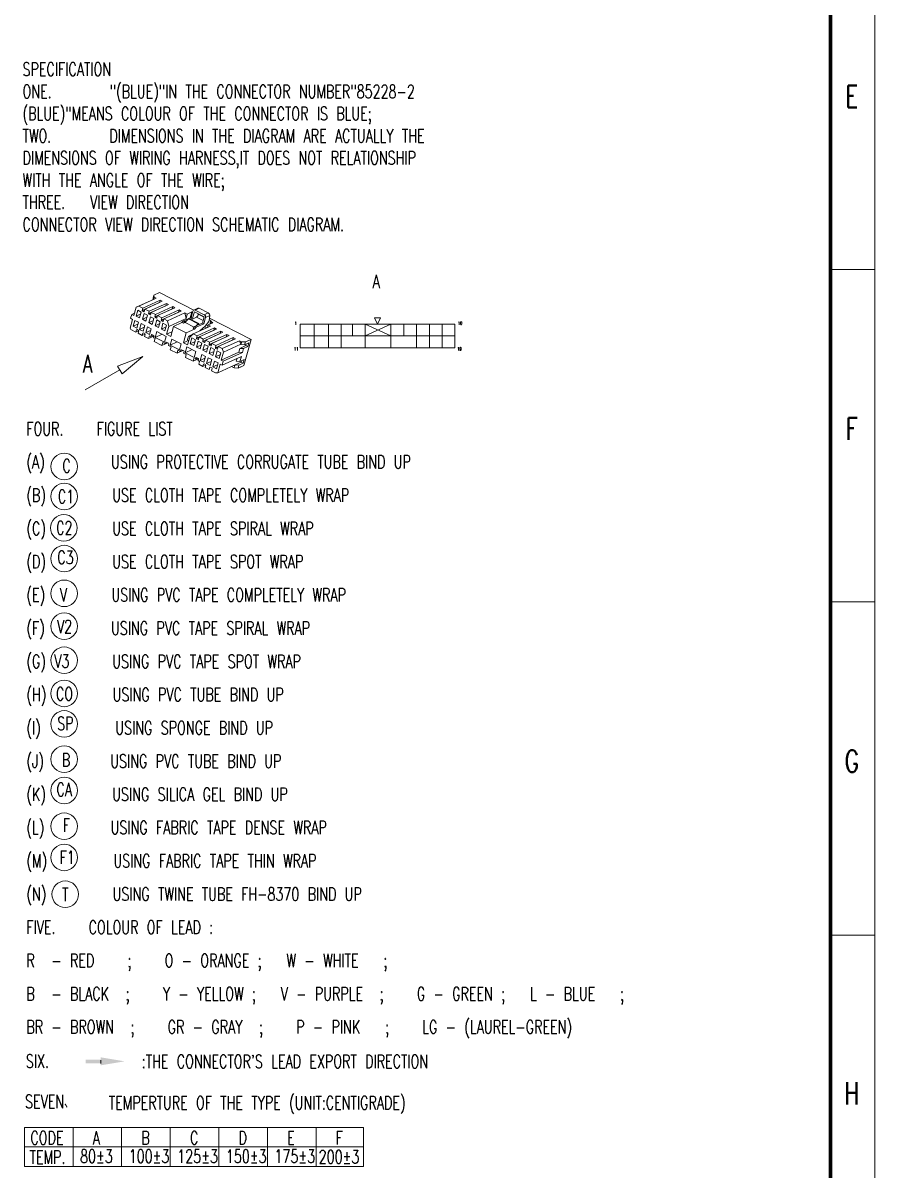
# Model space of a CAD drawing. Header units: millimetres. Extents: x 1000 to 2189, y 148 to 998.
# Drawn here: x 1996.5 to 2188.9, y 418.3 to 677.2 of the extents above; entities that cross this region are included whole.
import ezdxf

# ---------------------------------------------------------------- set-up
doc = ezdxf.new("R2010")
doc.units = ezdxf.units.MM
doc.layers.add('0Filament', color=7, linetype='Continuous', lineweight=20)
doc.layers.add('2FRAME', color=2, linetype='Continuous', lineweight=70)
doc.styles.add('HZ', font='TXT', dxfattribs={"width": 0.7, "height": 4, "bigfont": 'HZTXT'})

msp = doc.modelspace()

# ---------------------------------------------------------------- hatches: boundary and pattern name
at = {"layer": '0Filament'}
msp.add_hatch(color=256, dxfattribs=at).paths.add_polyline_path([(2014.088, 443.142), (2010.683, 443.142), (2010.683, 442.367), (2014.088, 442.367)])

# ---------------------------------------------------------------- linework, layer by layer
for p, q in [((2188.852, 157.183), (2188.852, 998.183)), ((2188.851, 621.513), (2178.949, 621.513)), ((2038.647, 610.545), (2048.039, 605.749)), ((2017.883, 599.723), (2023.58, 601.857)), ((2023.58, 601.857), (2018.883, 597.991)), ((2017.883, 599.723), (2018.883, 597.991)), ((2188.852, 546.484), (2178.95, 546.484)), ((2188.878, 471.242), (2178.894, 471.242)), ((1996.858, 419.093), (1996.858, 427.86)), ((1996.858, 427.86), (2073.396, 427.86)), ((2007.828, 419.093), (2007.828, 427.86)), ((2018.798, 419.093), (2018.798, 427.86)), ((2029.768, 419.093), (2029.768, 427.86)), ((2040.738, 419.093), (2040.738, 427.86)), ((2051.708, 419.093), (2051.708, 427.86)), ((2062.678, 419.093), (2062.678, 427.86)), ((2073.396, 427.86), (2073.396, 419.093)), ((1996.858, 423.477), (2073.396, 423.477)), ((2073.396, 419.093), (1996.858, 419.093))]:
    msp.add_line(p, q, dxfattribs=at)
at = {"layer": '0Filament', "ltscale": 0.071605}
for p, q in [((2027.38, 616.298), (2026.076, 615.706)), ((2048.039, 605.749), (2046.735, 605.157)), ((2046.382, 599.869), (2045.078, 599.277))]:
    msp.add_line(p, q, dxfattribs=at)
at = {"layer": '0Filament', "ltscale": 0.43274}
for p, q in [((2027.38, 616.298), (2035.088, 612.362)), ((2059.078, 603.867), (2059.078, 609.208)), ((2059.078, 609.208), (2094.047, 609.208)), ((2062.227, 603.867), (2062.227, 609.208)), ((2065.505, 603.867), (2065.505, 609.208)), ((2068.334, 603.867), (2068.334, 609.208)), ((2070.905, 606.538), (2070.905, 609.208)), ((2073.798, 603.867), (2073.798, 609.208)), ((2079.584, 606.538), (2073.798, 609.208)), ((2073.798, 606.538), (2079.584, 609.208)), ((2075.87, 610.592), (2077.255, 610.592)), ((2075.87, 610.592), (2076.562, 609.208)), ((2076.562, 609.208), (2077.255, 610.592)), ((2079.584, 603.867), (2079.584, 609.208)), ((2082.476, 606.538), (2082.476, 609.208)), ((2085.369, 603.867), (2085.369, 609.208)), ((2088.262, 603.867), (2088.262, 609.208)), ((2091.154, 603.867), (2091.154, 609.208)), ((2094.047, 603.867), (2094.047, 609.208)), ((2059.078, 606.538), (2094.047, 606.538)), ((2059.078, 603.867), (2094.047, 603.867))]:
    msp.add_line(p, q, dxfattribs=at)
at = {"layer": '0Filament', "ltscale": 0.214814}
for p, q in [((2022.047, 612.986), (2025.959, 614.761)), ((2022.685, 613.262), (2026.598, 615.037)), ((2028.756, 613.333), (2024.844, 611.557)), ((2030.333, 613.13), (2026.421, 611.354)), ((2030.823, 612.88), (2026.911, 611.104)), ((2029.177, 609.947), (2033.089, 611.722)), ((2034.974, 606.986), (2038.887, 608.762)), ((2041.004, 607.078), (2037.092, 605.303)), ((2041.153, 607.605), (2037.24, 605.829)), ((2041.643, 607.354), (2037.73, 605.579)), ((2042.582, 606.875), (2038.669, 605.099)), ((2041.466, 603.671), (2045.378, 605.447)), ((2040.485, 598.2), (2044.397, 599.975))]:
    msp.add_line(p, q, dxfattribs=at)
at = {"layer": '0Filament', "ltscale": 0.214816}
for p, q in [((2027.327, 614.063), (2023.415, 612.287)), ((2027.475, 614.589), (2023.563, 612.814)), ((2027.965, 614.339), (2024.053, 612.563)), ((2028.904, 613.859), (2024.992, 612.084)), ((2029.394, 613.609), (2025.482, 611.834)), ((2030.185, 612.603), (2026.273, 610.828)), ((2031.614, 611.874), (2027.702, 610.098)), ((2031.762, 612.4), (2027.85, 610.624)), ((2032.252, 612.15), (2028.34, 610.374)), ((2029.429, 608.688), (2033.342, 610.463)), ((2039.575, 607.808), (2035.663, 606.032)), ((2039.724, 608.334), (2035.811, 606.559)), ((2042.433, 606.348), (2038.521, 604.573)), ((2043.071, 606.625), (2039.159, 604.849)), ((2044.011, 606.145), (2040.098, 604.37)), ((2044.5, 605.895), (2040.588, 604.119)), ((2043.862, 605.619), (2039.95, 603.843)), ((2041.808, 602.894), (2045.72, 604.67))]:
    msp.add_line(p, q, dxfattribs=at)
at = {"layer": '0Filament', "ltscale": 0.034189}
for p, q in [((2026.076, 615.706), (2025.89, 615.048)), ((2025.053, 606.582), (2024.868, 605.924)), ((2026.359, 605.915), (2026.174, 605.257)), ((2028.074, 605.039), (2027.889, 604.381)), ((2029.952, 604.08), (2029.767, 603.422)), ((2031.318, 602.63), (2031.504, 603.288)), ((2045.719, 604.555), (2045.905, 605.213)), ((2046.735, 605.157), (2046.549, 604.498)), ((2033.196, 601.671), (2033.382, 602.329)), ((2034.911, 600.795), (2035.097, 601.453)), ((2036.218, 600.128), (2036.403, 600.786)), ((2045.263, 599.935), (2045.078, 599.277))]:
    msp.add_line(p, q, dxfattribs=at)
at = {"layer": '0Filament', "ltscale": 0.014991}
msp.add_line((2025.941, 614.753), (2025.89, 615.048), dxfattribs=at)
at = {"layer": '0Filament', "ltscale": 0.027351}
for p, q in [((2025.959, 614.761), (2026.108, 615.288)), ((2027.327, 614.063), (2027.475, 614.589)), ((2023.563, 612.814), (2023.415, 612.287)), ((2024.053, 612.563), (2023.905, 612.037)), ((2025.482, 611.834), (2025.334, 611.307)), ((2026.421, 611.354), (2026.273, 610.828)), ((2030.185, 612.603), (2030.333, 613.13)), ((2031.614, 611.874), (2031.762, 612.4)), ((2027.85, 610.624), (2027.702, 610.098)), ((2028.34, 610.374), (2028.192, 609.848)), ((2022.178, 607.899), (2022.03, 607.373)), ((2023.607, 607.17), (2023.459, 606.643)), ((2024.097, 606.919), (2023.949, 606.393)), ((2035.663, 606.032), (2035.811, 606.559)), ((2039.575, 607.808), (2039.724, 608.334)), ((2042.433, 606.348), (2042.582, 606.875)), ((2043.862, 605.619), (2044.011, 606.145)), ((2037.092, 605.303), (2037.24, 605.829)), ((2037.582, 605.052), (2037.73, 605.579)), ((2038.521, 604.573), (2038.669, 605.099)), ((2039.011, 604.323), (2039.159, 604.849)), ((2039.95, 603.843), (2040.098, 604.37)), ((2040.44, 603.593), (2040.588, 604.119)), ((2045.72, 604.67), (2045.868, 605.197)), ((2037.626, 599.408), (2037.775, 599.935)), ((2038.565, 598.929), (2038.714, 599.455)), ((2039.055, 598.679), (2039.203, 599.205))]:
    msp.add_line(p, q, dxfattribs=at)
at = {"layer": '0Filament', "ltscale": 0.034777}
for p, q in [((2025.959, 614.761), (2026.598, 615.037)), ((2022.047, 612.986), (2022.685, 613.262))]:
    msp.add_line(p, q, dxfattribs=at)
at = {"layer": '0Filament', "ltscale": 0.020395}
msp.add_line((2026.144, 615.304), (2026.076, 615.706), dxfattribs=at)
at = {"layer": '0Filament', "ltscale": 0.002009}
for p, q in [((2026.144, 615.304), (2026.108, 615.288)), ((2045.905, 605.213), (2045.868, 605.197))]:
    msp.add_line(p, q, dxfattribs=at)
at = {"layer": '0Filament', "ltscale": 0.027506}
for p, q in [((2026.598, 615.037), (2026.108, 615.288)), ((2027.475, 614.589), (2027.965, 614.339)), ((2028.904, 613.859), (2029.394, 613.609)), ((2030.333, 613.13), (2030.823, 612.88)), ((2031.762, 612.4), (2032.252, 612.15)), ((2040.214, 608.084), (2039.724, 608.334)), ((2041.643, 607.354), (2041.153, 607.605)), ((2044.5, 605.895), (2044.011, 606.145)), ((2045.868, 605.197), (2045.378, 605.447))]:
    msp.add_line(p, q, dxfattribs=at)
at = {"layer": '0Filament', "ltscale": 0.000609419}
for p, q in [((2027.327, 614.063), (2027.332, 614.052)), ((2043.867, 605.608), (2043.862, 605.619))]:
    msp.add_line(p, q, dxfattribs=at)
at = {"layer": '0Filament', "ltscale": 0.027352}
for p, q in [((2028.756, 613.333), (2028.904, 613.859)), ((2024.992, 612.084), (2024.844, 611.557)), ((2026.911, 611.104), (2026.763, 610.577)), ((2022.668, 607.649), (2022.52, 607.123)), ((2036.153, 605.782), (2036.301, 606.309)), ((2041.004, 607.078), (2041.153, 607.605)), ((2037.136, 599.659), (2037.285, 600.185))]:
    msp.add_line(p, q, dxfattribs=at)
at = {"layer": '0Filament', "ltscale": 0.045585}
for p, q in [((2020.831, 610.495), (2021.079, 611.372)), ((2045.237, 602.844), (2045.484, 603.721)), ((2046.314, 603.665), (2046.067, 602.787)), ((2041.49, 599.945), (2041.737, 600.822))]:
    msp.add_line(p, q, dxfattribs=at)
at = {"layer": '0Filament', "ltscale": 0.032344}
msp.add_line((2021.668, 611.639), (2021.079, 611.372), dxfattribs=at)
at = {"layer": '0Filament', "ltscale": 0.025213}
for p, q in [((2021.079, 611.372), (2021.528, 611.143)), ((2020.831, 610.495), (2021.28, 610.265)), ((2041.041, 600.174), (2041.49, 599.945)), ((2045.779, 600.603), (2046.228, 600.373))]:
    msp.add_line(p, q, dxfattribs=at)
at = {"layer": '0Filament', "ltscale": 0.09573}
msp.add_line((2021.528, 611.143), (2022.047, 612.986), dxfattribs=at)
at = {"layer": '0Filament', "ltscale": 0.068379}
for p, q in [((2022.42, 612.319), (2022.049, 611.002)), ((2024.665, 611.172), (2024.294, 609.856)), ((2021.777, 610.037), (2021.406, 608.721)), ((2024.022, 608.89), (2023.651, 607.574)), ((2025.277, 610.859), (2024.907, 609.543)), ((2027.523, 609.712), (2027.152, 608.396)), ((2028.84, 606.43), (2028.469, 605.114)), ((2034.297, 604.747), (2034.668, 606.064)), ((2030.126, 605.773), (2029.755, 604.457)), ((2032.208, 604.71), (2031.837, 603.394)), ((2033.494, 604.053), (2033.123, 602.737)), ((2036.542, 603.601), (2036.913, 604.917)), ((2037.155, 603.288), (2037.526, 604.604)), ((2038.584, 602.558), (2038.955, 603.875)), ((2039.4, 602.141), (2039.771, 603.458)), ((2037.941, 600.277), (2038.312, 601.593)), ((2040.186, 599.13), (2040.557, 600.446))]:
    msp.add_line(p, q, dxfattribs=at)
at = {"layer": '0Filament', "ltscale": 0.058808}
for p, q in [((2022.049, 611.002), (2023.12, 611.488)), ((2022.835, 607.991), (2023.906, 608.477)), ((2023.478, 610.272), (2024.549, 610.759)), ((2026.336, 608.813), (2027.407, 609.299)), ((2027.764, 608.083), (2028.835, 608.569)), ((2024.264, 607.261), (2025.335, 607.747)), ((2034.297, 604.747), (2035.368, 605.234)), ((2038.584, 602.558), (2039.655, 603.044)), ((2039.37, 599.547), (2040.441, 600.033))]:
    msp.add_line(p, q, dxfattribs=at)
at = {"layer": '0Filament', "ltscale": 0.045844}
for p, q in [((2022.42, 612.319), (2023.236, 611.902)), ((2023.478, 610.272), (2024.294, 609.856)), ((2024.635, 608.577), (2025.451, 608.16)), ((2028.135, 609.4), (2028.952, 608.983)), ((2024.264, 607.261), (2025.08, 606.844)), ((2027.764, 608.083), (2028.581, 607.666)), ((2034.668, 606.064), (2035.484, 605.647)), ((2035.726, 604.018), (2036.542, 603.601)), ((2037.526, 604.604), (2038.342, 604.187)), ((2038.955, 603.875), (2039.771, 603.458)), ((2036.512, 601.006), (2037.328, 600.589)), ((2036.883, 602.323), (2037.699, 601.906)), ((2038.584, 602.558), (2039.4, 602.141)), ((2040.013, 601.829), (2040.829, 601.412)), ((2040.384, 603.145), (2041.2, 602.728))]:
    msp.add_line(p, q, dxfattribs=at)
at = {"layer": '0Filament', "ltscale": 0.049281}
msp.add_line((2022.685, 613.262), (2023.563, 612.814), dxfattribs=at)
at = {"layer": '0Filament', "ltscale": 0.068378}
for p, q in [((2023.236, 611.902), (2022.865, 610.585)), ((2023.848, 611.589), (2023.478, 610.272)), ((2022.593, 609.62), (2022.222, 608.304)), ((2023.206, 609.307), (2022.835, 607.991)), ((2024.635, 608.577), (2024.264, 607.261)), ((2026.094, 610.442), (2025.723, 609.126)), ((2026.706, 610.129), (2026.336, 608.813)), ((2028.135, 609.4), (2027.764, 608.083)), ((2028.952, 608.983), (2028.581, 607.666)), ((2025.451, 608.16), (2025.08, 606.844)), ((2026.758, 607.493), (2026.387, 606.177)), ((2035.113, 604.33), (2035.484, 605.647)), ((2035.726, 604.018), (2036.097, 605.334)), ((2037.971, 602.871), (2038.342, 604.187)), ((2035.576, 602.99), (2035.205, 601.674)), ((2036.512, 601.006), (2036.883, 602.323)), ((2037.328, 600.589), (2037.699, 601.906)), ((2038.757, 599.86), (2039.128, 601.176)), ((2039.37, 599.547), (2039.741, 600.863)), ((2040.013, 601.829), (2040.384, 603.145)), ((2040.829, 601.412), (2041.2, 602.728))]:
    msp.add_line(p, q, dxfattribs=at)
at = {"layer": '0Filament', "ltscale": 0.007071}
for p, q in [((2023.472, 612.158), (2023.415, 612.287)), ((2026.33, 610.698), (2026.273, 610.828)), ((2027.759, 609.968), (2027.702, 610.098)), ((2024.04, 607.049), (2024.097, 606.919)), ((2026.115, 606.455), (2026.058, 606.585)), ((2035.72, 605.903), (2035.663, 606.032)), ((2029.463, 604.746), (2029.406, 604.875)), ((2037.149, 605.173), (2037.092, 605.303)), ((2038.578, 604.443), (2038.521, 604.573)), ((2040.007, 603.714), (2039.95, 603.843)), ((2032.892, 602.994), (2032.835, 603.124)), ((2037.718, 600.064), (2037.775, 599.935))]:
    msp.add_line(p, q, dxfattribs=at)
at = {"layer": '0Filament', "ltscale": 0.029403}
for p, q in [((2024.007, 612.401), (2023.472, 612.158)), ((2028.294, 610.212), (2027.759, 609.968))]:
    msp.add_line(p, q, dxfattribs=at)
at = {"layer": '0Filament', "ltscale": 0.018336}
for p, q in [((2023.798, 611.991), (2023.472, 612.158)), ((2028.085, 609.802), (2027.759, 609.968)), ((2033.09, 609.761), (2032.763, 609.927)), ((2034.811, 610.542), (2034.485, 610.709))]:
    msp.add_line(p, q, dxfattribs=at)
at = {"layer": '0Filament', "ltscale": 0.005882}
for p, q in [((2023.905, 612.039), (2023.798, 611.991)), ((2026.763, 610.58), (2026.656, 610.531)), ((2039.012, 604.325), (2038.905, 604.277))]:
    msp.add_line(p, q, dxfattribs=at)
at = {"layer": '0Filament', "ltscale": 0.005796}
for p, q in [((2023.905, 612.037), (2023.798, 611.991)), ((2025.334, 611.307), (2025.227, 611.261)), ((2026.763, 610.577), (2026.656, 610.531)), ((2028.192, 609.848), (2028.085, 609.802)), ((2022.178, 607.899), (2022.285, 607.945)), ((2023.607, 607.17), (2023.714, 607.216)), ((2025.609, 606.814), (2025.502, 606.768)), ((2028.875, 605.146), (2028.769, 605.1)), ((2032.304, 603.395), (2032.198, 603.349)), ((2036.153, 605.782), (2036.047, 605.736)), ((2037.582, 605.052), (2037.476, 605.006)), ((2039.011, 604.323), (2038.905, 604.277)), ((2035.652, 601.685), (2035.546, 601.639)), ((2037.285, 600.185), (2037.391, 600.231)), ((2038.714, 599.455), (2038.82, 599.501))]:
    msp.add_line(p, q, dxfattribs=at)
at = {"layer": '0Filament', "ltscale": 0.045843}
for p, q in [((2023.848, 611.589), (2024.665, 611.172)), ((2021.406, 608.721), (2022.222, 608.304)), ((2023.206, 609.307), (2024.022, 608.89)), ((2024.907, 609.543), (2025.723, 609.126)), ((2026.706, 610.129), (2027.523, 609.712)), ((2034.297, 604.747), (2035.113, 604.33)), ((2036.097, 605.334), (2036.913, 604.917)), ((2037.155, 603.288), (2037.971, 602.871)), ((2039.741, 600.863), (2040.557, 600.446)), ((2037.941, 600.277), (2038.757, 599.86))]:
    msp.add_line(p, q, dxfattribs=at)
at = {"layer": '0Filament', "ltscale": 0.052719}
for p, q in [((2024.053, 612.563), (2024.992, 612.084)), ((2026.911, 611.104), (2027.85, 610.624)), ((2028.929, 606.912), (2029.868, 606.432)), ((2037.73, 605.579), (2038.669, 605.099)), ((2039.159, 604.849), (2040.098, 604.37)), ((2037.626, 599.408), (2038.565, 598.929)), ((2039.055, 598.679), (2039.994, 598.199))]:
    msp.add_line(p, q, dxfattribs=at)
at = {"layer": '0Filament', "ltscale": 0.00707}
for p, q in [((2024.901, 611.428), (2024.844, 611.557)), ((2022.611, 607.779), (2022.668, 607.649)), ((2036.158, 601.326), (2036.101, 601.456)), ((2039.147, 599.335), (2039.203, 599.205))]:
    msp.add_line(p, q, dxfattribs=at)
at = {"layer": '0Filament', "ltscale": 0.029405}
for p, q in [((2025.436, 611.671), (2024.901, 611.428)), ((2026.865, 610.941), (2026.33, 610.698)), ((2036.255, 606.146), (2035.72, 605.903)), ((2037.684, 605.416), (2037.149, 605.173)), ((2039.113, 604.686), (2038.578, 604.443)), ((2040.542, 603.957), (2040.007, 603.714))]:
    msp.add_line(p, q, dxfattribs=at)
at = {"layer": '0Filament', "ltscale": 0.018338}
for p, q in [((2025.227, 611.261), (2024.901, 611.428)), ((2026.656, 610.531), (2026.33, 610.698)), ((2032.745, 609.374), (2032.418, 609.541)), ((2035.621, 608.468), (2035.295, 608.635)), ((2037.343, 609.249), (2037.016, 609.416)), ((2039.073, 609.673), (2039.399, 609.506)), ((2022.285, 607.945), (2022.611, 607.779)), ((2023.714, 607.216), (2024.04, 607.049)), ((2035.276, 608.082), (2034.949, 608.248)), ((2036.047, 605.736), (2035.72, 605.903)), ((2037.476, 605.006), (2037.149, 605.173)), ((2038.905, 604.277), (2038.578, 604.443)), ((2040.333, 603.547), (2040.007, 603.714)), ((2037.391, 600.231), (2037.718, 600.064)), ((2038.82, 599.501), (2039.147, 599.335))]:
    msp.add_line(p, q, dxfattribs=at)
at = {"layer": '0Filament', "ltscale": 0.00588}
for p, q in [((2025.334, 611.31), (2025.227, 611.261)), ((2036.154, 605.785), (2036.047, 605.736)), ((2037.583, 605.055), (2037.476, 605.006)), ((2040.441, 603.595), (2040.333, 603.547))]:
    msp.add_line(p, q, dxfattribs=at)
at = {"layer": '0Filament', "ltscale": 0.052721}
for p, q in [((2025.482, 611.834), (2026.421, 611.354)), ((2036.301, 606.309), (2037.24, 605.829)), ((2032.726, 604.973), (2033.665, 604.493))]:
    msp.add_line(p, q, dxfattribs=at)
at = {"layer": '0Filament', "ltscale": 0.000608721}
for p, q in [((2028.756, 613.333), (2028.761, 613.322)), ((2039.58, 607.797), (2039.575, 607.808)), ((2041.009, 607.067), (2041.004, 607.078))]:
    msp.add_line(p, q, dxfattribs=at)
at = {"layer": '0Filament', "ltscale": 0.000608106}
for p, q in [((2030.185, 612.603), (2030.19, 612.592)), ((2042.438, 606.337), (2042.433, 606.348))]:
    msp.add_line(p, q, dxfattribs=at)
at = {"layer": '0Filament', "ltscale": 0.000608805}
msp.add_line((2031.614, 611.874), (2031.619, 611.862), dxfattribs=at)
at = {"layer": '0Filament', "ltscale": 0.064202}
for p, q in [((2033.089, 611.722), (2033.342, 610.463)), ((2029.177, 609.947), (2029.429, 608.688))]:
    msp.add_line(p, q, dxfattribs=at)
at = {"layer": '0Filament', "ltscale": 0.029798}
for p, q in [((2033.089, 611.722), (2033.62, 611.451)), ((2038.356, 609.033), (2038.887, 608.762)), ((2029.406, 604.875), (2028.875, 605.146)), ((2032.835, 603.124), (2032.304, 603.395))]:
    msp.add_line(p, q, dxfattribs=at)
at = {"layer": '0Filament', "ltscale": 0.051322}
msp.add_line((2033.342, 610.463), (2033.62, 611.451), dxfattribs=at)
at = {"layer": '0Filament', "ltscale": 0.057285}
for p, q in [((2034.663, 611.925), (2033.62, 611.451)), ((2039.399, 609.506), (2038.356, 609.033))]:
    msp.add_line(p, q, dxfattribs=at)
at = {"layer": '0Filament', "ltscale": 0.067625}
msp.add_line((2034.663, 611.925), (2034.296, 610.623), dxfattribs=at)
at = {"layer": '0Filament', "ltscale": 0.072937}
for p, q in [((2034.485, 610.709), (2034.88, 612.113)), ((2037.343, 609.249), (2037.738, 610.653))]:
    msp.add_line(p, q, dxfattribs=at)
at = {"layer": '0Filament', "ltscale": 0.008064}
msp.add_line((2034.663, 611.925), (2034.807, 611.852), dxfattribs=at)
at = {"layer": '0Filament', "ltscale": 0.074706}
for p, q in [((2034.811, 610.542), (2035.217, 611.98)), ((2037.016, 609.416), (2037.421, 610.854))]:
    msp.add_line(p, q, dxfattribs=at)
at = {"layer": '0Filament', "ltscale": 0.051281}
msp.add_line((2036.016, 612.783), (2035.082, 612.359), dxfattribs=at)
at = {"layer": '0Filament', "ltscale": 0.123776}
for p, q in [((2035.217, 611.98), (2037.421, 610.854)), ((2036.059, 609.25), (2033.855, 610.375)), ((2036.19, 609.309), (2033.985, 610.435))]:
    msp.add_line(p, q, dxfattribs=at)
at = {"layer": '0Filament', "ltscale": 0.050123}
for p, q in [((2035.412, 612.343), (2036.325, 612.757)), ((2038.367, 611.715), (2037.454, 611.3))]:
    msp.add_line(p, q, dxfattribs=at)
at = {"layer": '0Filament', "ltscale": 0.114608}
for p, q in [((2037.454, 611.3), (2035.412, 612.343)), ((2038.367, 611.715), (2036.325, 612.757))]:
    msp.add_line(p, q, dxfattribs=at)
at = {"layer": '0Filament', "ltscale": 0.019928}
msp.add_line((2035.974, 611.036), (2035.724, 610.726), dxfattribs=at)
at = {"layer": '0Filament', "ltscale": 0.01214}
for p, q in [((2035.974, 611.036), (2036.04, 611.27)), ((2038.506, 609.743), (2038.571, 609.977))]:
    msp.add_line(p, q, dxfattribs=at)
at = {"layer": '0Filament', "ltscale": 0.013681}
msp.add_line((2036.076, 611.541), (2036.04, 611.27), dxfattribs=at)
at = {"layer": '0Filament', "ltscale": 0.074931}
msp.add_line((2036.065, 611.46), (2037.4, 610.779), dxfattribs=at)
at = {"layer": '0Filament', "ltscale": 0.053937}
msp.add_line((2038.721, 611.099), (2037.738, 610.653), dxfattribs=at)
at = {"layer": '0Filament', "ltscale": 0.056592}
msp.add_line((2038.721, 611.099), (2038.571, 609.977), dxfattribs=at)
at = {"layer": '0Filament', "ltscale": 0.102568}
msp.add_line((2020.724, 608.291), (2021.28, 610.265), dxfattribs=at)
at = {"layer": '0Filament', "ltscale": 0.05881}
for p, q in [((2021.406, 608.721), (2022.477, 609.207)), ((2024.907, 609.543), (2025.978, 610.029)), ((2035.726, 604.018), (2036.797, 604.504)), ((2037.155, 603.288), (2038.226, 603.774)), ((2036.512, 601.006), (2037.583, 601.492)), ((2037.941, 600.277), (2039.012, 600.763)), ((2040.013, 601.829), (2041.084, 602.315))]:
    msp.add_line(p, q, dxfattribs=at)
at = {"layer": '0Filament', "ltscale": 0.045842}
for p, q in [((2021.777, 610.037), (2022.593, 609.62)), ((2022.049, 611.002), (2022.865, 610.585)), ((2025.277, 610.859), (2026.094, 610.442)), ((2026.336, 608.813), (2027.152, 608.396)), ((2022.835, 607.991), (2023.651, 607.574)), ((2038.312, 601.593), (2039.128, 601.176)), ((2039.37, 599.547), (2040.186, 599.13))]:
    msp.add_line(p, q, dxfattribs=at)
at = {"layer": '0Filament', "ltscale": 0.005881}
msp.add_line((2028.192, 609.85), (2028.085, 609.802), dxfattribs=at)
at = {"layer": '0Filament', "ltscale": 0.04699}
msp.add_line((2028.34, 610.374), (2029.177, 609.947), dxfattribs=at)
at = {"layer": '0Filament', "ltscale": 0.092272}
msp.add_line((2029.429, 608.688), (2028.929, 606.912), dxfattribs=at)
at = {"layer": '0Filament', "ltscale": 0.116243}
msp.add_line((2029.868, 606.432), (2030.498, 608.67), dxfattribs=at)
at = {"layer": '0Filament', "ltscale": 0.105414}
for p, q in [((2032.418, 609.541), (2030.498, 608.67)), ((2035.276, 608.082), (2033.356, 607.21))]:
    msp.add_line(p, q, dxfattribs=at)
at = {"layer": '0Filament', "ltscale": 0.160451}
msp.add_line((2033.356, 607.21), (2030.498, 608.67), dxfattribs=at)
at = {"layer": '0Filament', "ltscale": 0.025904}
for p, q in [((2032.763, 609.927), (2032.418, 609.541)), ((2033.452, 609.925), (2033.107, 609.538))]:
    msp.add_line(p, q, dxfattribs=at)
at = {"layer": '0Filament', "ltscale": 0.025903}
for p, q in [((2033.09, 609.761), (2032.745, 609.374)), ((2035.295, 608.635), (2034.949, 608.248)), ((2035.621, 608.468), (2035.276, 608.082))]:
    msp.add_line(p, q, dxfattribs=at)
at = {"layer": '0Filament', "ltscale": 0.01987}
msp.add_line((2033.107, 609.538), (2032.745, 609.374), dxfattribs=at)
at = {"layer": '0Filament', "ltscale": 0.094519}
for p, q in [((2034.485, 610.709), (2032.763, 609.927)), ((2037.343, 609.249), (2035.621, 608.468))]:
    msp.add_line(p, q, dxfattribs=at)
at = {"layer": '0Filament', "ltscale": 0.019872}
for p, q in [((2033.452, 609.925), (2033.09, 609.761)), ((2035.657, 608.799), (2035.295, 608.635))]:
    msp.add_line(p, q, dxfattribs=at)
at = {"layer": '0Filament', "ltscale": 0.115485}
msp.add_line((2035.164, 608.488), (2033.107, 609.538), dxfattribs=at)
at = {"layer": '0Filament', "ltscale": 0.030221}
for p, q in [((2033.855, 610.375), (2033.452, 609.925)), ((2036.059, 609.25), (2035.657, 608.799))]:
    msp.add_line(p, q, dxfattribs=at)
at = {"layer": '0Filament', "ltscale": 0.00716}
for p, q in [((2033.985, 610.435), (2033.855, 610.375)), ((2036.19, 609.309), (2036.059, 609.25))]:
    msp.add_line(p, q, dxfattribs=at)
at = {"layer": '0Filament', "ltscale": 0.030122}
msp.add_line((2034.811, 610.542), (2034.263, 610.293), dxfattribs=at)
at = {"layer": '0Filament', "ltscale": 0.067138}
msp.add_line((2035.724, 610.726), (2034.501, 610.171), dxfattribs=at)
at = {"layer": '0Filament', "ltscale": 0.023647}
msp.add_line((2036.087, 608.994), (2035.657, 608.799), dxfattribs=at)
at = {"layer": '0Filament', "ltscale": 0.081558}
msp.add_line((2035.724, 610.726), (2037.176, 609.984), dxfattribs=at)
at = {"layer": '0Filament', "ltscale": 0.051}
msp.add_line((2037.016, 609.416), (2036.087, 608.994), dxfattribs=at)
at = {"layer": '0Filament', "ltscale": 0.016533}
msp.add_line((2036.19, 609.309), (2036.087, 608.994), dxfattribs=at)
at = {"layer": '0Filament', "ltscale": 0.082202}
msp.add_line((2037.668, 608.708), (2036.417, 607.641), dxfattribs=at)
at = {"layer": '0Filament', "ltscale": 0.026143}
msp.add_line((2038.008, 608.363), (2037.542, 608.601), dxfattribs=at)
at = {"layer": '0Filament', "ltscale": 0.066593}
msp.add_line((2038.506, 609.743), (2037.668, 608.708), dxfattribs=at)
at = {"layer": '0Filament', "ltscale": 0.021432}
msp.add_line((2038.295, 608.816), (2037.913, 609.011), dxfattribs=at)
at = {"layer": '0Filament', "ltscale": 0.030493}
msp.add_line((2038.19, 608.446), (2038.356, 609.033), dxfattribs=at)
at = {"layer": '0Filament', "ltscale": 0.018434}
msp.add_line((2038.597, 610.168), (2038.925, 610), dxfattribs=at)
at = {"layer": '0Filament', "ltscale": 0.042221}
msp.add_line((2038.925, 610), (2038.696, 609.187), dxfattribs=at)
at = {"layer": '0Filament', "ltscale": 0.017929}
msp.add_line((2038.925, 610), (2039.073, 609.673), dxfattribs=at)
at = {"layer": '0Filament', "ltscale": 0.018765}
msp.add_line((2039.073, 609.673), (2038.971, 609.312), dxfattribs=at)
at = {"layer": '0Filament', "ltscale": 0.017676}
msp.add_line((2020.724, 608.291), (2020.866, 607.967), dxfattribs=at)
at = {"layer": '0Filament', "ltscale": 0.065326}
msp.add_line((2020.866, 607.967), (2022.03, 607.373), dxfattribs=at)
at = {"layer": '0Filament', "ltscale": 0.034779}
for p, q in [((2022.03, 607.373), (2022.663, 607.66)), ((2023.459, 606.643), (2024.092, 606.931)), ((2037.136, 599.659), (2037.77, 599.946)), ((2039.994, 598.199), (2040.485, 598.2))]:
    msp.add_line(p, q, dxfattribs=at)
at = {"layer": '0Filament', "ltscale": 0.05272}
msp.add_line((2022.52, 607.123), (2023.459, 606.643), dxfattribs=at)
at = {"layer": '0Filament', "ltscale": 0.051573}
for p, q in [((2023.949, 606.393), (2024.868, 605.924)), ((2036.218, 600.128), (2037.136, 599.659))]:
    msp.add_line(p, q, dxfattribs=at)
at = {"layer": '0Filament', "ltscale": 0.067787}
msp.add_line((2024.868, 605.924), (2026.102, 606.484), dxfattribs=at)
at = {"layer": '0Filament', "ltscale": 0.019484}
for p, q in [((2025.053, 606.582), (2025.4, 606.405)), ((2026.012, 606.092), (2026.359, 605.915)), ((2035.097, 601.453), (2035.444, 601.276)), ((2036.056, 600.963), (2036.403, 600.786))]:
    msp.add_line(p, q, dxfattribs=at)
at = {"layer": '0Filament', "ltscale": 0.018866}
for p, q in [((2025.502, 606.768), (2025.4, 606.405)), ((2035.444, 601.276), (2035.546, 601.639))]:
    msp.add_line(p, q, dxfattribs=at)
at = {"layer": '0Filament', "ltscale": 0.029366}
for p, q in [((2025.4, 606.405), (2025.935, 606.648)), ((2028.666, 604.737), (2029.201, 604.98)), ((2032.096, 602.985), (2032.631, 603.228)), ((2035.444, 601.276), (2035.978, 601.519))]:
    msp.add_line(p, q, dxfattribs=at)
at = {"layer": '0Filament', "ltscale": 0.025215}
for p, q in [((2026.058, 606.585), (2025.609, 606.814)), ((2046.83, 604.332), (2047.279, 604.103)), ((2036.101, 601.456), (2035.652, 601.685))]:
    msp.add_line(p, q, dxfattribs=at)
at = {"layer": '0Filament', "ltscale": 0.018868}
for p, q in [((2026.115, 606.455), (2026.012, 606.092)), ((2032.096, 602.985), (2032.198, 603.349)), ((2036.056, 600.963), (2036.158, 601.326))]:
    msp.add_line(p, q, dxfattribs=at)
at = {"layer": '0Filament', "ltscale": 0.085718}
for p, q in [((2026.387, 606.177), (2027.948, 606.886)), ((2029.755, 604.457), (2031.316, 605.165))]:
    msp.add_line(p, q, dxfattribs=at)
at = {"layer": '0Filament', "ltscale": 0.1169}
for p, q in [((2026.387, 606.177), (2028.469, 605.114)), ((2029.755, 604.457), (2031.837, 603.394)), ((2030.126, 605.773), (2032.208, 604.71)), ((2033.494, 604.053), (2035.576, 602.99))]:
    msp.add_line(p, q, dxfattribs=at)
at = {"layer": '0Filament', "ltscale": 0.116899}
for p, q in [((2026.758, 607.493), (2028.84, 606.43)), ((2033.123, 602.737), (2035.205, 601.674))]:
    msp.add_line(p, q, dxfattribs=at)
at = {"layer": '0Filament', "ltscale": 0.067629}
msp.add_line((2030.16, 607.471), (2028.929, 606.912), dxfattribs=at)
at = {"layer": '0Filament', "ltscale": 0.116244}
msp.add_line((2032.726, 604.973), (2033.356, 607.21), dxfattribs=at)
at = {"layer": '0Filament', "ltscale": 0.092273}
msp.add_line((2034.165, 606.269), (2033.665, 604.493), dxfattribs=at)
at = {"layer": '0Filament', "ltscale": 0.04101}
msp.add_line((2034.143, 606.573), (2034.89, 606.912), dxfattribs=at)
at = {"layer": '0Filament', "ltscale": 0.054054}
msp.add_line((2034.974, 606.986), (2034.165, 606.269), dxfattribs=at)
at = {"layer": '0Filament', "ltscale": 0.046988}
msp.add_line((2034.974, 606.986), (2035.811, 606.559), dxfattribs=at)
at = {"layer": '0Filament', "ltscale": 0.214815}
msp.add_line((2040.214, 608.084), (2036.301, 606.309), dxfattribs=at)
at = {"layer": '0Filament', "ltscale": 0.027507}
msp.add_line((2043.071, 606.625), (2042.582, 606.875), dxfattribs=at)
at = {"layer": '0Filament', "ltscale": 0.09627}
for p, q in [((2026.174, 605.257), (2027.889, 604.381)), ((2033.196, 601.671), (2034.911, 600.795))]:
    msp.add_line(p, q, dxfattribs=at)
at = {"layer": '0Filament', "ltscale": 0.072225}
for p, q in [((2027.889, 604.381), (2029.204, 604.978)), ((2031.318, 602.63), (2032.634, 603.227))]:
    msp.add_line(p, q, dxfattribs=at)
at = {"layer": '0Filament', "ltscale": 0.033237}
for p, q in [((2028.074, 605.039), (2028.666, 604.737)), ((2029.36, 604.382), (2029.952, 604.08)), ((2031.504, 603.288), (2032.096, 602.985)), ((2032.79, 602.631), (2033.382, 602.329))]:
    msp.add_line(p, q, dxfattribs=at)
at = {"layer": '0Filament', "ltscale": 0.018867}
for p, q in [((2028.769, 605.1), (2028.666, 604.737)), ((2029.463, 604.746), (2029.36, 604.382)), ((2032.79, 602.631), (2032.892, 602.994))]:
    msp.add_line(p, q, dxfattribs=at)
at = {"layer": '0Filament', "ltscale": 0.0871}
msp.add_line((2029.767, 603.422), (2031.318, 602.63), dxfattribs=at)
at = {"layer": '0Filament', "ltscale": 0.060866}
msp.add_line((2032.726, 604.973), (2033.834, 605.476), dxfattribs=at)
at = {"layer": '0Filament', "ltscale": 0.085717}
msp.add_line((2033.123, 602.737), (2034.684, 603.445), dxfattribs=at)
at = {"layer": '0Filament', "ltscale": 0.011182}
msp.add_line((2033.834, 605.476), (2033.635, 605.577), dxfattribs=at)
at = {"layer": '0Filament', "ltscale": 0.005795}
msp.add_line((2040.44, 603.593), (2040.333, 603.547), dxfattribs=at)
at = {"layer": '0Filament', "ltscale": 0.049282}
msp.add_line((2040.588, 604.119), (2041.466, 603.671), dxfattribs=at)
at = {"layer": '0Filament', "ltscale": 0.042425}
msp.add_line((2041.466, 603.671), (2041.808, 602.894), dxfattribs=at)
at = {"layer": '0Filament', "ltscale": 0.042426}
msp.add_line((2045.378, 605.447), (2045.72, 604.67), dxfattribs=at)
at = {"layer": '0Filament', "ltscale": 0.073893}
for p, q in [((2045.484, 603.721), (2046.83, 604.332)), ((2044.433, 599.992), (2045.779, 600.603))]:
    msp.add_line(p, q, dxfattribs=at)
at = {"layer": '0Filament', "ltscale": 0.041588}
for p, q in [((2045.484, 603.721), (2046.314, 603.665)), ((2045.719, 604.555), (2046.549, 604.498)), ((2045.905, 605.213), (2046.735, 605.157)), ((2044.668, 600.826), (2045.498, 600.769)), ((2045.237, 602.844), (2046.067, 602.787)), ((2044.433, 599.992), (2045.263, 599.935))]:
    msp.add_line(p, q, dxfattribs=at)
at = {"layer": '0Filament', "ltscale": 0.052988}
msp.add_line((2047.279, 604.103), (2046.314, 603.665), dxfattribs=at)
at = {"layer": '0Filament', "ltscale": 0.305424}
msp.add_line((2048.039, 605.749), (2046.382, 599.869), dxfattribs=at)
at = {"layer": '0Filament', "ltscale": 0.052987}
for p, q in [((2047.514, 604.936), (2046.549, 604.498)), ((2046.463, 601.207), (2045.498, 600.769)), ((2046.228, 600.373), (2045.263, 599.935))]:
    msp.add_line(p, q, dxfattribs=at)
at = {"layer": '0Filament', "ltscale": 0.017504}
for p, q in [((2046.83, 604.332), (2046.925, 604.669)), ((2045.779, 600.603), (2045.874, 600.94))]:
    msp.add_line(p, q, dxfattribs=at)
at = {"layer": '0Filament', "ltscale": 0.043305}
msp.add_line((2047.514, 604.936), (2047.279, 604.103), dxfattribs=at)
at = {"layer": '0Filament', "ltscale": 0.067786}
msp.add_line((2034.911, 600.795), (2036.146, 601.355), dxfattribs=at)
at = {"layer": '0Filament', "ltscale": 0.095729}
msp.add_line((2041.288, 601.052), (2041.808, 602.894), dxfattribs=at)
at = {"layer": '0Filament', "ltscale": 0.216823}
msp.add_line((2045.237, 602.844), (2041.288, 601.052), dxfattribs=at)
at = {"layer": '0Filament', "ltscale": 0.025214}
msp.add_line((2041.288, 601.052), (2041.737, 600.822), dxfattribs=at)
at = {"layer": '0Filament', "ltscale": 0.237729}
for p, q in [((2045.82, 601.91), (2041.49, 599.945)), ((2046.067, 602.787), (2041.737, 600.822))]:
    msp.add_line(p, q, dxfattribs=at)
at = {"layer": '0Filament', "ltscale": 0.033459}
msp.add_line((2044.668, 600.826), (2044.85, 601.47), dxfattribs=at)
at = {"layer": '0Filament', "ltscale": 0.059261}
msp.add_line((2045.82, 601.91), (2045.498, 600.769), dxfattribs=at)
at = {"layer": '0Filament', "ltscale": 0.043307}
msp.add_line((2046.463, 601.207), (2046.228, 600.373), dxfattribs=at)
at = {"layer": '0Filament', "ltscale": 0.102567}
msp.add_line((2040.485, 598.2), (2041.041, 600.174), dxfattribs=at)
at = {"layer": '0Filament', "ltscale": 0.030987}
msp.add_line((2043.616, 599.621), (2044.168, 599.339), dxfattribs=at)
at = {"layer": '0Filament', "ltscale": 0.022794}
msp.add_line((2044.292, 599.778), (2044.168, 599.339), dxfattribs=at)
at = {"layer": '0Filament', "ltscale": 0.045584}
msp.add_line((2044.168, 599.339), (2045.078, 599.277), dxfattribs=at)
at = {"layer": '0Filament', "ltscale": 0.002423}
msp.add_line((2044.292, 599.778), (2044.335, 599.756), dxfattribs=at)
at = {"layer": '0Filament', "ltscale": 0.002548}
msp.add_line((2044.321, 599.776), (2044.372, 599.772), dxfattribs=at)
at = {"layer": '0Filament', "ltscale": 0.011396}
msp.add_line((2044.335, 599.756), (2044.397, 599.975), dxfattribs=at)
at = {"layer": '0Filament', "ltscale": 0.011397}
msp.add_line((2044.372, 599.772), (2044.433, 599.992), dxfattribs=at)
at = {"layer": '0Filament', "ltscale": 0.003742}
msp.add_line((2045.25, 599.291), (2045.184, 599.325), dxfattribs=at)
at = {"layer": '0Filament', "ltscale": 0.003153}
msp.add_line((2045.25, 599.291), (2045.248, 599.354), dxfattribs=at)
at = {"layer": '0Filament', "ltscale": 0.028643}
msp.add_line((2045.772, 599.528), (2045.25, 599.291), dxfattribs=at)
at = {"layer": '0Filament', "ltscale": 0.003828}
msp.add_line((2045.793, 599.602), (2045.772, 599.528), dxfattribs=at)
at = {"layer": '0Filament'}
msp.add_lwpolyline([(2018.383, 598.857), (2010.584, 594.354)], dxfattribs=at)
msp.add_lwpolyline([(2014.088, 443.05), (2014.088, 443.05), (2014.088, 442.308), (2014.088, 442.308)], close=True, dxfattribs=at)
for centre in [(2005.831, 577.048), (2005.831, 570.289), (2005.761, 563.204), (2005.831, 556.269), (2005.831, 548.422), (2005.831, 541), (2005.831, 533.313), (2005.831, 525.84), (2005.831, 518.948), (2005.831, 510.997), (2005.831, 503.929), (2005.831, 495.845), (2005.831, 488.821), (2006.072, 480.499)]:
    msp.add_circle(centre, 3, dxfattribs=at)
for centre, major_axis, ratio, start_param, end_param in [((2035.289, 611.904), (0.207, -0.455), 0.8196667, 3.1416659, 3.9126444), ((2035.289, 611.904), (0.207, -0.455), 0.8196667, 2.3418481, 3.1416659), ((2036.271, 612.35), (0.299, -0.408), 0.694756, 2.1970532, 2.9968569), ((2037.33, 610.862), (0.207, -0.455), 0.8196667, 0.7710518, 2.3418481), ((2038.312, 611.308), (0.299, -0.408), 0.694756, 0.6262568, 2.1970532), ((2033.989, 606.024), (-0.284, -0.557), 0.3992069, 3.6062114, 6.2831068), ((2033.989, 606.024), (-0.284, -0.557), 0.3992069, 6.2831068, 6.7478042)]:
    msp.add_ellipse(centre, major_axis=major_axis, ratio=ratio, start_param=start_param, end_param=end_param, dxfattribs=at)
msp.add_solid([(2014.088, 443.699), (2019.488, 442.799), (2014.088, 441.899)], dxfattribs=at)
at = {"layer": '2FRAME'}
msp.add_line((2178.852, 167.183), (2178.852, 988.183), dxfattribs=at)

# ---------------------------------------------------------------- texts
at = {"layer": '0Filament', "ltscale": 0.43274, "style": 'HZ', "width": 0.67}
for s, height, p in [('1', 0.702, (2057.85, 609.025)), ('10', 0.7024, (2094.713, 609.025)), ('11', 0.7024, (2057.699, 603.251)), ('19', 0.7024, (2094.562, 603.251))]:
    msp.add_text(s, height=height, dxfattribs=at).set_placement(p)
at = {"layer": '0Filament', "style": 'HZ', "width": 0.7}
for s, p in [('SIX.', (1997.166, 441.325)), (":THE CONNECTOR'S LEAD EXPORT DIRECTION", (2023.334, 441.279)), ('SEVEN、', (1996.996, 432.212)), ('TEMPERTURE OF THE TYPE (UNIT:CENTIGRADE)', (2015.896, 431.942))]:
    msp.add_text(s, height=3, dxfattribs=at).set_placement(p)
at = {"layer": '0Filament', "style": 'HZ'}
for s, insert, char_height, width, attachment_point in [('SPECIFICATION\\PONE.       "(BLUE)"IN THE CONNECTOR NUMBER"85228-2\\P(BLUE)"MEANS COLOUR OF THE CONNECTOR IS BLUE;\\PTWO.       DIMENSIONS IN THE DIAGRAM ARE ACTUALLY THE  \\PDIMENSIONS OF WIRING HARNESS,IT DOES NOT RELATIONSHIP\\PWITH THE ANGLE OF THE WIRE;\\PTHREE.   VIEW DIRECTION\\PCONNECTOR VIEW DIRECTION SCHEMATIC DIAGRAM.', (1996.427, 668.203), 3, 276.6002, 1), ('E', (2183.635, 660.561), 5, 50, 5), ('A ', (2075.442, 620.326), 3, 150, 1), ('A', (2010.063, 602.249), 4, 18.7219, 1), ('F', (2183.635, 585.561), 5, 50, 5), ('C', (2005.424, 578.688), 3, 150, 1), ('C1', (2004.399, 571.795), 3, 150, 1), ('C2', (2004.012, 564.705), 3, 150, 1), ('C3', (2004.267, 558.048), 3, 150, 1), ('V', (2004.828, 549.606), 3, 150, 1), ('V2', (2004.192, 542.399), 3, 150, 1), ('V3', (2003.587, 534.614), 3, 150, 1), ('CO', (2003.967, 527.233), 3, 150, 1), ('SP', (2004.243, 520.573), 3, 150, 1), ('G', (2183.635, 510.561), 5, 50, 5), ('B', (2005.305, 512.319), 3, 150, 1), ('CA', (2004.086, 505.665), 3, 150, 1), ('F', (2005.531, 497.611), 3, 150, 1), ('F1', (2004.815, 490.336), 3, 150, 1), ('T', (2005.349, 481.979), 3, 150, 1), ('H', (2183.635, 435.561), 5, 50, 5), ('CODE', (1998.198, 427.025), 3, 18.7219, 1), ('A', (2012.268, 427.025), 3, 18.7219, 1), ('B', (2023.238, 427.025), 3, 18.7219, 1), ('C', (2034.208, 427.025), 3, 18.7219, 1), ('D', (2045.178, 427.025), 3, 18.7219, 1), ('E', (2056.147, 427.025), 3, 18.7219, 1), ('F', (2067.117, 427.025), 3, 18.7219, 1), ('TEMP.', (1998.008, 422.641), 3, 18.7219, 1), ('80{\\F|c134;±3}', (2009.417, 422.861), 3, 18.7219, 1), ('100±3', (2020.387, 422.861), 3, 18.7219, 1), ('125±3', (2031.357, 422.861), 3, 18.7219, 1), ('150±3', (2042.327, 422.861), 3, 18.7219, 1), ('175±3', (2053.296, 422.861), 3, 18.7219, 1), ('200±3', (2063.28, 422.751), 3, 18.7219, 1)]:
    msp.add_mtext(s, dxfattribs=dict(at, insert=insert, char_height=char_height, width=width, attachment_point=attachment_point))
at = {"layer": '0Filament', "insert": (1997.286, 587.079), "char_height": 3, "width": 179.02889, "attachment_point": 1, "line_spacing_factor": 1.5, "style": 'HZ'}
msp.add_mtext('FOUR.    FIGURE LIST\\P(A)        USING PROTECTIVE CORRUGATE TUBE BIND UP\\P(B)        USE CLOTH TAPE COMPLETELY WRAP\\P(C)        USE CLOTH TAPE SPIRAL WRAP \\P(D)        USE CLOTH TAPE SPOT WRAP \\P(E)        USING PVC TAPE COMPLETELY WRAP \\P(F)        USING PVC TAPE SPIRAL WRAP \\P(G)        USING PVC TAPE SPOT WRAP \\P(H)        USING PVC TUBE BIND UP \\P(I)         USING SPONGE BIND UP \\P(J)        USING PVC TUBE BIND UP\\P(K)        USING SILICA GEL BIND UP\\P(L)        USING FABRIC TAPE DENSE WRAP\\P(M)        USING FABRIC TAPE THIN WRAP\\P(N)        USING TWINE TUBE FH-8370 BIND UP\\PFIVE.    COLOUR OF LEAD : \\PR  - RED    ;    O - ORANGE ;   W - WHITE   ;\\PB  - BLACK  ;    Y - YELLOW ;   V - PURPLE  ;    G - GREEN ;   L - BLUE   ; \\PBR - BROWN  ;    GR - GRAY  ;    P - PINK   ;    LG - (LAUREL-GREEN)', dxfattribs=at)

doc.saveas('drawing.dxf')
